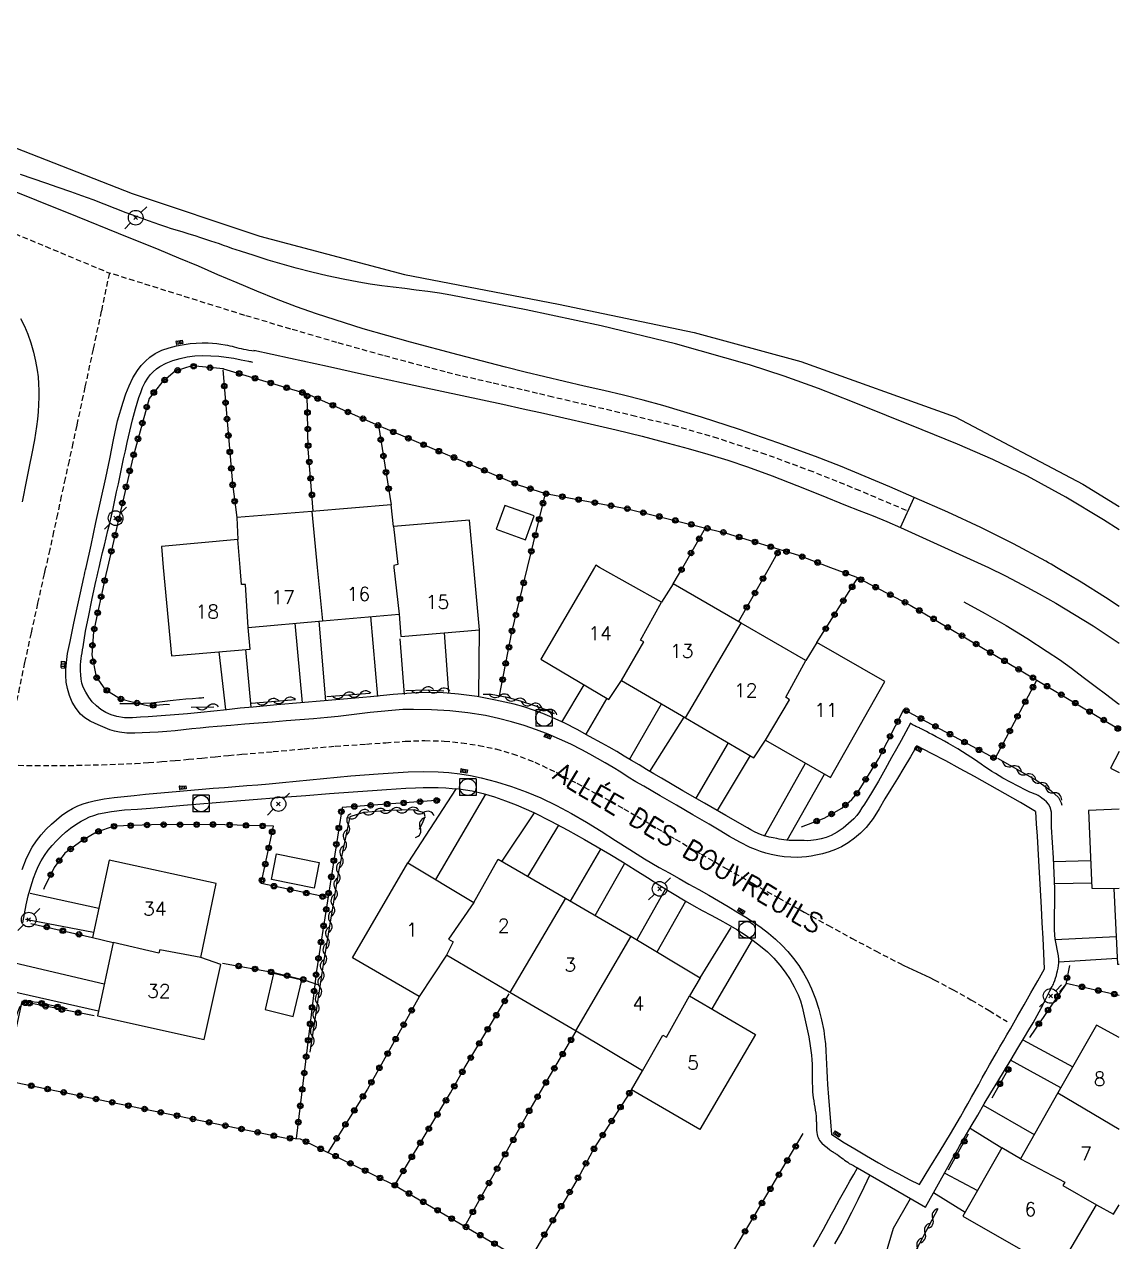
# Model space of a CAD drawing. Header units: millimetres. Extents: x 146997 to 148001, y 141998 to 143001.
# Drawn here: x 147900.5 to 148000.2, y 142109.7 to 142220.4 of the extents above; entities that cross this region are included whole.
import ezdxf
from ezdxf.enums import TextEntityAlignment as Align

# ---------------------------------------------------------------- set-up
doc = ezdxf.new("R2010")
doc.units = ezdxf.units.MM
doc.linetypes.add('DASHED', pattern=[0.75, 0.5, -0.25])
doc.layers.get('0').update_dxf_attribs({"linetype": 'CONTINUOUS'})
for name, color, linetype in [('W0001', 6, 'DASHED'), ('W0008', 7, 'CONTINUOUS'), ('W0014', 7, 'CONTINUOUS'), ('W0017', 7, 'CONTINUOUS'), ('W0071', 7, 'CONTINUOUS'), ('W0101', 7, 'CONTINUOUS'), ('W0104', 1, 'CONTINUOUS'), ('W0211', 2, 'CONTINUOUS'), ('W0300', 7, 'CONTINUOUS'), ('W0310', 3, 'CONTINUOUS'), ('W0322', 7, 'CONTINUOUS'), ('W0323', 7, 'CONTINUOUS'), ('W0330', 7, 'CONTINUOUS'), ('W0401', 7, 'CONTINUOUS'), ('W0420', 7, 'CONTINUOUS'), ('W0473', 7, 'CONTINUOUS'), ('W0989', 7, 'CONTINUOUS'), ('W0991', 7, 'CONTINUOUS'), ('W1102', 7, 'CONTINUOUS')]:
    doc.layers.add(name, color=color, linetype=linetype)
doc.styles.get("Standard").update_dxf_attribs({"font": 'romans.shx', "width": 0.85})

# ---------------------------------------------------------------- blocks, each defined once
blk = doc.blocks.new('T401')
for p, q in [((-0.3, 0.3), (0, 0.3)), ((-0.3, -0.25), (-0.3, 0.3)), ((-0.3, 0.15), (0, 0.15)), ((-0.3, 0), (0, 0)), ((0, 0.3), (0, -0.25)), ((-0.3, -0.15), (0, -0.15)), ((-0.3, -0.25), (-0.3, -0.3)), ((-0.3, -0.3), (0, -0.3)), ((0, -0.3), (0, -0.25))]:
    blk.add_line(p, q)
blk = doc.blocks.new('T473')
for p, q in [((-0.166667, 0.166667), (0.166667, -0.166667)), ((-0.166667, -0.166667), (0.166667, 0.166667)), ((0.500001, 0.500001), (1.000002, 1.000002)), ((-1.000002, -1.000002), (-0.500001, -0.500001))]:
    blk.add_line(p, q)
blk.add_ellipse((0, 0), major_axis=(0.471405, 0.471405), ratio=1, start_param=5.4977871438, end_param=11.780972451)
blk = doc.blocks.new('T420')
for p, q in [((0.75, 0.75), (-0.75, 0.75)), ((-0.75, 0.75), (-0.75, -0.75)), ((0.75, 0.75), (0.75, -0.75)), ((0.75, -0.75), (-0.75, -0.75))]:
    blk.add_line(p, q)
blk.add_ellipse((0, 0), major_axis=(-0.53, 0.53), ratio=1, start_param=3.926991, end_param=10.210176)
blk = doc.blocks.new('t323o')
at = {"color": 0, "linetype": 'Continuous'}
for radius in [0.25, 0.15]:
    blk.add_circle((0, 0), radius, dxfattribs=at)
blk = doc.blocks.new('t310o')
at = {"color": 0, "linetype": 'Continuous'}
for centre, start, end in [((-0.5, 0.38), 216.8699, 323.1304), ((0.5, -0.37), 36.8699, 143.1303)]:
    blk.add_arc(centre, 0.625, start, end, dxfattribs=at)
blk = doc.blocks.new('t322o')
at = {"color": 0, "linetype": 'Continuous'}
for radius in [0.25, 0.15]:
    blk.add_circle((0, 0), radius, dxfattribs=at)

msp = doc.modelspace()

# ---------------------------------------------------------------- linework, layer by layer
at = {"layer": 'W0001'}
for points in [[(147852.06, 142220.35), (147859.62, 142217.31), (147860.78, 142216.86), (147861.94, 142216.41), (147863.1, 142215.97), (147864.26, 142215.53), (147865.42, 142215.09), (147866.58, 142214.65), (147867.74, 142214.21), (147868.9, 142213.76), (147871.72, 142212.65), (147874.53, 142211.53), (147877.33, 142210.41), (147880.14, 142209.28), (147883.63, 142207.88), (147887.12, 142206.47), (147890.6, 142205.06), (147894.09, 142203.64), (147908.22, 142197.75)], [(147908.22, 142197.75), (147907.48, 142194.29), (147906.74, 142190.83), (147905.99, 142187.37), (147905.25, 142183.91), (147904.9, 142182.3), (147904.55, 142180.68), (147904.2, 142179.07), (147903.85, 142177.46), (147903.5, 142175.84), (147903.15, 142174.23), (147902.8, 142172.61), (147902.44, 142171)], [(147980.67, 142176.16), (147976.46, 142177.96), (147972.2, 142179.67), (147967.9, 142181.26), (147963.55, 142182.71), (147959.84, 142183.79), (147956.08, 142184.72), (147952.31, 142185.59), (147948.54, 142186.47), (147947.14, 142186.81), (147945.74, 142187.13), (147944.34, 142187.45), (147942.94, 142187.77), (147941.53, 142188.1), (147940.13, 142188.42), (147938.73, 142188.76), (147937.34, 142189.12), (147933.11, 142190.25), (147928.91, 142191.43), (147924.71, 142192.66), (147920.52, 142193.9), (147908.22, 142197.75)], [(147898.44, 142153.03), (147899.99, 142159.65), (147900.54, 142162.35), (147901.13, 142165.04), (147901.73, 142167.73), (147902.32, 142170.42), (147902.35, 142170.56), (147902.38, 142170.71), (147902.42, 142170.85), (147902.45, 142171)], [(147898.44, 142153.03), (147901.47, 142152.98), (147904.49, 142152.99), (147907.52, 142153.06), (147910.55, 142153.18), (147911.77, 142153.25), (147912.98, 142153.34), (147914.2, 142153.44), (147915.41, 142153.55), (147916.63, 142153.67), (147917.84, 142153.79), (147919.05, 142153.9), (147920.27, 142154.01), (147923.1, 142154.25), (147925.92, 142154.51), (147928.75, 142154.74), (147931.59, 142154.94), (147933.35, 142155.06), (147935.11, 142155.19), (147936.89, 142155.26), (147938.66, 142155.21), (147940.23, 142155.05), (147941.79, 142154.82), (147943.34, 142154.49), (147944.86, 142154.06), (147946.88, 142153.3), (147948.82, 142152.37), (147950.72, 142151.37), (147952.6, 142150.36), (147953.8, 142149.72), (147954.98, 142149.05), (147956.16, 142148.37), (147957.33, 142147.68), (147958.49, 142146.99), (147959.66, 142146.3), (147960.83, 142145.61), (147962, 142144.93), (147964.34, 142143.6), (147966.68, 142142.28), (147969.03, 142140.96), (147971.38, 142139.66), (147973.54, 142138.47), (147975.69, 142137.3), (147977.86, 142136.14), (147980.04, 142135.01), (147980.43, 142134.82), (147980.83, 142134.64), (147981.22, 142134.45), (147981.62, 142134.27), (147982.01, 142134.09), (147982.41, 142133.91), (147982.8, 142133.72), (147983.19, 142133.52), (147984.87, 142132.62), (147986.54, 142131.69), (147988.19, 142130.72), (147989.82, 142129.72)]]:
    msp.add_lwpolyline(points, dxfattribs=at)
at = {"layer": 'W0008'}
for points in [[(147981.38, 142177.34), (147979.16, 142178.33), (147976.93, 142179.27), (147974.68, 142180.19), (147972.42, 142181.06), (147968.98, 142182.32), (147965.51, 142183.52), (147962.03, 142184.65), (147958.52, 142185.7), (147956.74, 142186.19), (147954.96, 142186.64), (147953.18, 142187.07), (147951.39, 142187.48), (147949.6, 142187.89), (147947.81, 142188.3), (147946.02, 142188.73), (147944.24, 142189.18), (147939.92, 142190.31), (147935.6, 142191.45), (147931.3, 142192.68), (147927.04, 142194.04), (147925.23, 142194.69), (147923.42, 142195.38), (147921.63, 142196.1), (147919.85, 142196.85), (147918.08, 142197.6), (147916.31, 142198.36), (147914.53, 142199.11), (147912.75, 142199.85), (147909.04, 142201.35), (147905.33, 142202.85), (147901.62, 142204.35), (147897.9, 142205.84)], [(147921.34, 142190.74), (147924.69, 142190), (147928.05, 142189.27), (147931.4, 142188.53), (147934.76, 142187.8), (147936.6, 142187.4), (147938.45, 142187), (147940.3, 142186.61), (147942.15, 142186.22), (147944, 142185.82), (147945.84, 142185.42), (147947.69, 142185.01), (147949.53, 142184.59), (147951.91, 142184.04), (147954.29, 142183.49), (147956.66, 142182.91), (147959.02, 142182.29), (147960.83, 142181.79), (147962.63, 142181.28), (147964.43, 142180.73), (147966.22, 142180.14), (147968.47, 142179.32), (147970.7, 142178.45), (147972.92, 142177.55), (147975.13, 142176.65), (147976.39, 142176.16), (147977.64, 142175.67), (147978.89, 142175.16), (147980.12, 142174.61)], [(147980.12, 142174.61), (147981.38, 142177.34)]]:
    msp.add_lwpolyline(points, dxfattribs=at)
at = {"layer": 'W0014'}
for points in [[(147900.15, 142193.63), (147900.49, 142192.92), (147900.8, 142192.2), (147901.08, 142191.39), (147901.31, 142190.57), (147901.51, 142189.74), (147901.66, 142188.91), (147901.74, 142188.3), (147901.79, 142187.69), (147901.81, 142187.08), (147901.81, 142186.47), (147901.79, 142185.8), (147901.75, 142185.13), (147901.68, 142184.47), (147901.6, 142183.8), (147901.41, 142182.58), (147901.18, 142181.36), (147900.93, 142180.15), (147900.69, 142178.94), (147900.29, 142176.95)], [(147906.1, 142171), (147906.55, 142173.03), (147907, 142175.07), (147907.45, 142177.1), (147907.9, 142179.14), (147908.26, 142180.85), (147908.59, 142182.59), (147908.96, 142184.31), (147909.46, 142186.01), (147909.72, 142186.76), (147910.01, 142187.5), (147910.36, 142188.22), (147910.78, 142188.9), (147911.12, 142189.34), (147911.49, 142189.75), (147911.91, 142190.11), (147912.37, 142190.43), (147913, 142190.74), (147913.66, 142190.96), (147914.33, 142191.12), (147915.01, 142191.26), (147915.55, 142191.34), (147916.1, 142191.38), (147916.65, 142191.4), (147917.19, 142191.4), (147917.59, 142191.38), (147917.98, 142191.34), (147918.36, 142191.29), (147918.75, 142191.23), (147918.96, 142191.19), (147919.16, 142191.14), (147919.37, 142191.09), (147919.57, 142191.04), (147919.78, 142190.99), (147919.98, 142190.93), (147920.19, 142190.89), (147920.4, 142190.84), (147920.65, 142190.79), (147920.91, 142190.75), (147921.17, 142190.71), (147921.42, 142190.68)], [(147907.29, 142171), (147907.45, 142171.67), (147907.6, 142172.34), (147907.77, 142173.01), (147907.93, 142173.67), (147908.09, 142174.34), (147908.25, 142175.01), (147908.4, 142175.68), (147908.55, 142176.35), (147908.72, 142177.1), (147908.88, 142177.85), (147909.04, 142178.6), (147909.2, 142179.35), (147909.35, 142180.1), (147909.51, 142180.85), (147909.68, 142181.6), (147909.85, 142182.35), (147910.09, 142183.38), (147910.33, 142184.4), (147910.59, 142185.42), (147910.91, 142186.43), (147911.07, 142186.88), (147911.24, 142187.34), (147911.44, 142187.78), (147911.7, 142188.2), (147911.93, 142188.5), (147912.2, 142188.78), (147912.49, 142189.03), (147912.81, 142189.25), (147913.39, 142189.57), (147914, 142189.81), (147914.64, 142189.99), (147915.28, 142190.13), (147916, 142190.22), (147916.72, 142190.25), (147917.45, 142190.23), (147918.17, 142190.18), (147918.85, 142190.11), (147919.53, 142190), (147920.2, 142189.87), (147920.87, 142189.73), (147920.96, 142189.72), (147921.05, 142189.7), (147921.14, 142189.68), (147921.23, 142189.65)], [(147981.62, 142154.77), (147981.04, 142153.78), (147980.45, 142152.79), (147979.85, 142151.81), (147979.25, 142150.83), (147978.72, 142149.95), (147978.2, 142149.05), (147977.64, 142148.18), (147977, 142147.36), (147976.5, 142146.85), (147975.96, 142146.39), (147975.39, 142145.96), (147974.78, 142145.6), (147974.22, 142145.34), (147973.64, 142145.13), (147973.04, 142144.97), (147972.45, 142144.83), (147972.02, 142144.75), (147971.6, 142144.69), (147971.17, 142144.65), (147970.74, 142144.64), (147970.15, 142144.65), (147969.56, 142144.7), (147968.97, 142144.78), (147968.39, 142144.89), (147967.9, 142145.01), (147967.42, 142145.17), (147966.95, 142145.34), (147966.48, 142145.54), (147965.52, 142146.02), (147964.58, 142146.55), (147963.66, 142147.11), (147962.74, 142147.65), (147961.25, 142148.51), (147959.76, 142149.37), (147958.28, 142150.24), (147956.79, 142151.1), (147956.09, 142151.52), (147955.39, 142151.94), (147954.7, 142152.37), (147954, 142152.8), (147953.3, 142153.22), (147952.6, 142153.63), (147951.89, 142154.03), (147951.16, 142154.42), (147950.16, 142154.92), (147949.14, 142155.39), (147948.11, 142155.83), (147947.05, 142156.23), (147945.92, 142156.62), (147944.76, 142156.97), (147943.6, 142157.27), (147942.42, 142157.52), (147940.79, 142157.77), (147939.16, 142157.95), (147937.51, 142158.06), (147935.87, 142158.09), (147934.88, 142158.07), (147933.9, 142158), (147932.92, 142157.91), (147931.94, 142157.8), (147930.96, 142157.68), (147929.99, 142157.56), (147929.01, 142157.45), (147928.04, 142157.35), (147926.78, 142157.24), (147925.53, 142157.14), (147924.28, 142157.04), (147923.02, 142156.94), (147921.77, 142156.84), (147920.52, 142156.74), (147919.26, 142156.64), (147918.01, 142156.54), (147917.25, 142156.47), (147916.48, 142156.39), (147915.72, 142156.31), (147914.96, 142156.22), (147914.19, 142156.15), (147913.43, 142156.08), (147912.66, 142156.02), (147911.9, 142155.98), (147911.21, 142155.95), (147910.52, 142155.93), (147909.82, 142155.94), (147909.13, 142156.01), (147908.69, 142156.11), (147908.25, 142156.24), (147907.83, 142156.4), (147907.41, 142156.58), (147906.93, 142156.8), (147906.46, 142157.03), (147906, 142157.31), (147905.6, 142157.67), (147905.19, 142158.18), (147904.85, 142158.75), (147904.6, 142159.36), (147904.4, 142159.98), (147904.29, 142160.57), (147904.26, 142161.16), (147904.27, 142161.75), (147904.31, 142162.33), (147904.34, 142162.61), (147904.38, 142162.89), (147904.42, 142163.17), (147904.48, 142163.45), (147904.54, 142163.72), (147904.6, 142164), (147904.66, 142164.27), (147904.72, 142164.55), (147905, 142165.93), (147905.29, 142167.31), (147905.6, 142168.69), (147905.9, 142170.07), (147905.95, 142170.31), (147906, 142170.54), (147906.05, 142170.77), (147906.1, 142171)], [(147966.23, 142147.33), (147964.27, 142148.45), (147962.31, 142149.57), (147960.35, 142150.7), (147958.4, 142151.83), (147957.72, 142152.23), (147957.05, 142152.63), (147956.37, 142153.04), (147955.69, 142153.45), (147955.02, 142153.85), (147954.34, 142154.25), (147953.65, 142154.65), (147952.97, 142155.03), (147951.86, 142155.64), (147950.74, 142156.25), (147949.61, 142156.83), (147948.46, 142157.36), (147947.62, 142157.71), (147946.76, 142158.02), (147945.89, 142158.31), (147945.01, 142158.55), (147943.33, 142158.93), (147941.64, 142159.25), (147939.94, 142159.48), (147938.22, 142159.61), (147936.12, 142159.6), (147934.03, 142159.45), (147931.95, 142159.23), (147929.87, 142159.04), (147927.73, 142158.87), (147925.58, 142158.68), (147923.44, 142158.49), (147921.29, 142158.3), (147920.1, 142158.19), (147918.91, 142158.06), (147917.72, 142157.93), (147916.53, 142157.81), (147915.33, 142157.69), (147914.14, 142157.58), (147912.94, 142157.49), (147911.74, 142157.42), (147911.04, 142157.38), (147910.33, 142157.33), (147909.6, 142157.33), (147908.89, 142157.44), (147908.39, 142157.59), (147907.9, 142157.8), (147907.45, 142158.07), (147907.04, 142158.4), (147906.66, 142158.77), (147906.34, 142159.19), (147906.07, 142159.64), (147905.85, 142160.11), (147905.73, 142160.47), (147905.65, 142160.85), (147905.61, 142161.22), (147905.59, 142161.6), (147905.59, 142161.88), (147905.6, 142162.15), (147905.63, 142162.43), (147905.66, 142162.7), (147905.7, 142162.97), (147905.74, 142163.24), (147905.78, 142163.51), (147905.83, 142163.78), (147906.06, 142165.2), (147906.34, 142166.61), (147906.63, 142168.02), (147906.94, 142169.43), (147907.02, 142169.82), (147907.11, 142170.21), (147907.2, 142170.61), (147907.29, 142171)], [(147981.03, 142156.84), (147980.62, 142156.05), (147980.19, 142155.27), (147979.77, 142154.5), (147979.33, 142153.72), (147978.73, 142152.65), (147978.12, 142151.58), (147977.5, 142150.51), (147976.85, 142149.47), (147976.62, 142149.13), (147976.4, 142148.79), (147976.15, 142148.46), (147975.88, 142148.15), (147975.41, 142147.71), (147974.92, 142147.3), (147974.39, 142146.94), (147973.82, 142146.63), (147973.38, 142146.45), (147972.92, 142146.33), (147972.46, 142146.24), (147971.99, 142146.17), (147971.68, 142146.15), (147971.37, 142146.16), (147971.05, 142146.17), (147970.74, 142146.18), (147970.5, 142146.18), (147970.25, 142146.18), (147970, 142146.18), (147969.76, 142146.19), (147969.54, 142146.22), (147969.32, 142146.25), (147969.1, 142146.29), (147968.89, 142146.34), (147968.55, 142146.41), (147968.21, 142146.48), (147967.88, 142146.56), (147967.55, 142146.67), (147967.2, 142146.81), (147966.87, 142146.96), (147966.54, 142147.14), (147966.23, 142147.33)], [(147982.42, 142112.86), (147983.44, 142114.71), (147984.46, 142116.55), (147985.5, 142118.38), (147986.55, 142120.2), (147987.15, 142121.22), (147987.75, 142122.24), (147988.36, 142123.25), (147988.97, 142124.26), (147989.58, 142125.27), (147990.19, 142126.28), (147990.8, 142127.3), (147991.4, 142128.31), (147991.79, 142128.96), (147992.18, 142129.61), (147992.56, 142130.26), (147992.93, 142130.92), (147993.02, 142131.1), (147993.11, 142131.29), (147993.2, 142131.47), (147993.29, 142131.66), (147993.38, 142131.84), (147993.47, 142132.03), (147993.56, 142132.21), (147993.65, 142132.4), (147993.7, 142132.5), (147993.76, 142132.6), (147993.81, 142132.71), (147993.87, 142132.81), (147993.93, 142132.91), (147993.98, 142133.02), (147994.03, 142133.12), (147994.07, 142133.23), (147994.15, 142133.45), (147994.23, 142133.67), (147994.3, 142133.89), (147994.36, 142134.11), (147994.42, 142134.34), (147994.47, 142134.57), (147994.5, 142134.8), (147994.52, 142135.03), (147994.52, 142135.36), (147994.49, 142135.68), (147994.44, 142135.99), (147994.37, 142136.31), (147994.3, 142136.62), (147994.24, 142136.93), (147994.18, 142137.24), (147994.15, 142137.56), (147994.12, 142138.09), (147994.12, 142138.62), (147994.12, 142139.15), (147994.14, 142139.68), (147994.15, 142140.21), (147994.17, 142140.74), (147994.17, 142141.27), (147994.17, 142141.79), (147994.11, 142143.19), (147994.03, 142144.59), (147993.94, 142145.98), (147993.85, 142147.38), (147993.85, 142147.82), (147993.87, 142148.29), (147993.86, 142148.76), (147993.73, 142149.21), (147993.59, 142149.46), (147993.41, 142149.68), (147993.2, 142149.86), (147992.99, 142150.03), (147992.82, 142150.15), (147992.64, 142150.25), (147992.46, 142150.34), (147992.27, 142150.42), (147992.08, 142150.5), (147991.9, 142150.58), (147991.71, 142150.66), (147991.53, 142150.75), (147990.83, 142151.11), (147990.14, 142151.48), (147989.45, 142151.85), (147988.77, 142152.25), (147988.44, 142152.45), (147988.12, 142152.66), (147987.8, 142152.88), (147987.48, 142153.1), (147987.17, 142153.32), (147986.85, 142153.54), (147986.53, 142153.75), (147986.2, 142153.96), (147985.78, 142154.23), (147985.35, 142154.49), (147984.92, 142154.75), (147984.49, 142155), (147984.12, 142155.21), (147983.74, 142155.41), (147983.37, 142155.6), (147983, 142155.8), (147982.75, 142155.93), (147982.5, 142156.07), (147982.26, 142156.2), (147982.01, 142156.33), (147981.93, 142156.36), (147981.85, 142156.4), (147981.77, 142156.43), (147981.69, 142156.47), (147981.61, 142156.5), (147981.53, 142156.54), (147981.45, 142156.58), (147981.37, 142156.62), (147981.28, 142156.67), (147981.19, 142156.72), (147981.11, 142156.78), (147981.02, 142156.84)], [(147992.42, 142148.82), (147991.04, 142149.62), (147989.65, 142150.42), (147988.26, 142151.21), (147986.86, 142151.98), (147985.56, 142152.7), (147984.25, 142153.4), (147982.94, 142154.09), (147981.62, 142154.77)], [(147900.3, 142143.55), (147900.7, 142144.58), (147901.2, 142145.57), (147901.58, 142146.15), (147902.01, 142146.68), (147902.48, 142147.19), (147902.97, 142147.66), (147903.41, 142148.06), (147903.87, 142148.44), (147904.36, 142148.78), (147904.87, 142149.09), (147905.34, 142149.32), (147905.84, 142149.5), (147906.34, 142149.66), (147906.85, 142149.79), (147907.75, 142149.97), (147908.66, 142150.09), (147909.57, 142150.18), (147910.48, 142150.27), (147911.51, 142150.38), (147912.54, 142150.48), (147913.58, 142150.57), (147914.61, 142150.66), (147915.63, 142150.75), (147916.64, 142150.83), (147917.66, 142150.92), (147918.67, 142151), (147919.69, 142151.08), (147920.7, 142151.16), (147921.72, 142151.24), (147922.73, 142151.33), (147923.97, 142151.44), (147925.21, 142151.56), (147926.45, 142151.68), (147927.69, 142151.81), (147928.93, 142151.93), (147930.17, 142152.04), (147931.41, 142152.14), (147932.65, 142152.23), (147934.01, 142152.31), (147935.37, 142152.4), (147936.74, 142152.44), (147938.1, 142152.41), (147939.08, 142152.34), (147940.07, 142152.23), (147941.04, 142152.07), (147942.01, 142151.87), (147943.4, 142151.51), (147944.77, 142151.09), (147946.12, 142150.6), (147947.44, 142150.04), (147948.85, 142149.36), (147950.23, 142148.62), (147951.58, 142147.83), (147952.91, 142147.01), (147954.22, 142146.18), (147955.54, 142145.34), (147956.86, 142144.52), (147958.2, 142143.73), (147959.1, 142143.22), (147960, 142142.71), (147960.9, 142142.21), (147961.8, 142141.72), (147962.7, 142141.21), (147963.59, 142140.7), (147964.48, 142140.18), (147965.36, 142139.64), (147966.07, 142139.2), (147966.78, 142138.74), (147967.48, 142138.26), (147968.14, 142137.74), (147968.76, 142137.21), (147969.34, 142136.66), (147969.9, 142136.07), (147970.42, 142135.44), (147970.89, 142134.8), (147971.32, 142134.12), (147971.7, 142133.42), (147972.05, 142132.69), (147972.41, 142131.78), (147972.71, 142130.83), (147972.95, 142129.88), (147973.15, 142128.91), (147973.24, 142128.3), (147973.31, 142127.69), (147973.36, 142127.07), (147973.39, 142126.46), (147973.42, 142125.84), (147973.44, 142125.23), (147973.47, 142124.61), (147973.51, 142124), (147973.59, 142122.86), (147973.68, 142121.73), (147973.76, 142120.59), (147973.85, 142119.46)], [(147900.34, 142138.68), (147900.5, 142139.5), (147900.66, 142140.32), (147900.85, 142141.14), (147901.07, 142141.95), (147901.32, 142142.75), (147901.53, 142143.29), (147901.76, 142143.81), (147902.03, 142144.32), (147902.32, 142144.81), (147902.65, 142145.28), (147903.01, 142145.73), (147903.4, 142146.15), (147903.81, 142146.55), (147904.24, 142146.93), (147904.7, 142147.29), (147905.17, 142147.62), (147905.66, 142147.92), (147906.03, 142148.12), (147906.42, 142148.31), (147906.82, 142148.46), (147907.23, 142148.59), (147908.4, 142148.82), (147909.59, 142148.95), (147910.78, 142149.02), (147911.96, 142149.11), (147914.95, 142149.39), (147917.94, 142149.63), (147920.93, 142149.86), (147923.92, 142150.1), (147926.07, 142150.27), (147928.23, 142150.43), (147930.39, 142150.6), (147932.55, 142150.75), (147933.42, 142150.81), (147934.3, 142150.87), (147935.17, 142150.93), (147936.04, 142150.96), (147936.73, 142150.98), (147937.42, 142150.99), (147938.1, 142150.98), (147938.79, 142150.95), (147939.39, 142150.91), (147939.99, 142150.86), (147940.59, 142150.78), (147941.19, 142150.68), (147942.21, 142150.43), (147943.23, 142150.13), (147944.23, 142149.79), (147945.21, 142149.41), (147946.8, 142148.71), (147948.36, 142147.94), (147949.88, 142147.11), (147951.4, 142146.27), (147952.56, 142145.61), (147953.72, 142144.93), (147954.86, 142144.23), (147956, 142143.52), (147957.14, 142142.8), (147958.27, 142142.09), (147959.41, 142141.39), (147960.56, 142140.69), (147961.34, 142140.24), (147962.12, 142139.81), (147962.91, 142139.39), (147963.7, 142138.97), (147964.48, 142138.54), (147965.26, 142138.09), (147966.01, 142137.61), (147966.75, 142137.09), (147967.41, 142136.58), (147968.03, 142136.04), (147968.63, 142135.47), (147969.18, 142134.84), (147969.66, 142134.21), (147970.1, 142133.55), (147970.48, 142132.86), (147970.83, 142132.14), (147971.03, 142131.61), (147971.19, 142131.07), (147971.32, 142130.52), (147971.45, 142129.97), (147971.63, 142129.15), (147971.79, 142128.33), (147971.93, 142127.5), (147972.04, 142126.66), (147972.07, 142126.25), (147972.09, 142125.83), (147972.1, 142125.41), (147972.1, 142125), (147972.1, 142124.58), (147972.1, 142124.17), (147972.12, 142123.75), (147972.14, 142123.34), (147972.17, 142123.06), (147972.21, 142122.78), (147972.25, 142122.5), (147972.3, 142122.22), (147972.35, 142121.94), (147972.39, 142121.66), (147972.43, 142121.38), (147972.46, 142121.1), (147972.47, 142120.99), (147972.48, 142120.88), (147972.48, 142120.78), (147972.48, 142120.67), (147972.49, 142120.56), (147972.49, 142120.45), (147972.49, 142120.34), (147972.5, 142120.23), (147972.51, 142120.04), (147972.51, 142119.84), (147972.52, 142119.64), (147972.55, 142119.45), (147972.59, 142119.31), (147972.64, 142119.17), (147972.7, 142119.04), (147972.78, 142118.91), (147972.99, 142118.67), (147973.22, 142118.45), (147973.47, 142118.26), (147973.72, 142118.06), (147973.8, 142118.01), (147973.87, 142117.95), (147973.95, 142117.9), (147974.03, 142117.85), (147974.11, 142117.8), (147974.19, 142117.75), (147974.27, 142117.7), (147974.35, 142117.65), (147974.49, 142117.55), (147974.63, 142117.45), (147974.77, 142117.34), (147974.91, 142117.24), (147975.05, 142117.13), (147975.19, 142117.03), (147975.34, 142116.93), (147975.48, 142116.83), (147975.67, 142116.72), (147975.86, 142116.62), (147976.05, 142116.52), (147976.24, 142116.43)], [(147993.23, 142134.52), (147993.16, 142135.91), (147993.09, 142137.3), (147993.01, 142138.69), (147992.94, 142140.08), (147992.89, 142141.14), (147992.83, 142142.2), (147992.78, 142143.26), (147992.72, 142144.32), (147992.65, 142145.44), (147992.58, 142146.57), (147992.5, 142147.69), (147992.43, 142148.82)], [(147981.86, 142114.91), (147982.81, 142116.44), (147983.74, 142117.98), (147984.67, 142119.52), (147985.58, 142121.07), (147985.92, 142121.66), (147986.25, 142122.24), (147986.58, 142122.83), (147986.91, 142123.42), (147987.24, 142124), (147987.57, 142124.59), (147987.9, 142125.18), (147988.23, 142125.77), (147988.54, 142126.31), (147988.86, 142126.86), (147989.17, 142127.41), (147989.49, 142127.96), (147989.8, 142128.51), (147990.12, 142129.06), (147990.43, 142129.61), (147990.74, 142130.15), (147991.37, 142131.25), (147991.99, 142132.34), (147992.61, 142133.43), (147993.23, 142134.52)], [(147973.85, 142119.47), (147974.9, 142118.8), (147975.97, 142118.15), (147977.04, 142117.51), (147978.12, 142116.89), (147979.04, 142116.37), (147979.97, 142115.87), (147980.91, 142115.37), (147981.86, 142114.9)], [(147976.24, 142116.43), (147982.42, 142112.86)]]:
    msp.add_lwpolyline(points, dxfattribs=at)
at = {"layer": 'W0017'}
for points in [[(147932.61, 142159.26), (147932, 142166.52)], [(147925.77, 142158.69), (147925.12, 142165.92)], [(147927.27, 142166.1), (147927.87, 142158.87)], [(147935.04, 142159.43), (147934.65, 142164.49)], [(147939.09, 142159.61), (147938.68, 142165.05)], [(147941.81, 142159.31), (147941.86, 142165.32)], [(147918.81, 142158.08), (147918.2, 142163.33)], [(147920.59, 142163.54), (147921.09, 142158.28)], [(147949.34, 142156.94), (147951.37, 142160.32)], [(147953.43, 142159.11), (147951.54, 142155.83)], [(147955.49, 142153.54), (147958.4, 142158.59)], [(147957.34, 142152.45), (147960.47, 142157.39)], [(147961.55, 142150.02), (147964.51, 142155.04)], [(147963.49, 142148.91), (147966.49, 142153.89)], [(147967.77, 142146.58), (147971.51, 142153.2)], [(147969.84, 142146.19), (147973.24, 142152.2)], [(147939.73, 142150.89), (147935.34, 142144.14)], [(147937.88, 142142.62), (147942.44, 142150.39)], [(147946.82, 142148.68), (147943.89, 142144.29)], [(147946.27, 142142.91), (147949.09, 142147.56)], [(147952.87, 142145.39), (147950.12, 142140.67)], [(147952.37, 142139.37), (147955.06, 142144.05)], [(147994.03, 142144.27), (147997.42, 142144.34)], [(147997.52, 142142.29), (147994.14, 142142.23)], [(147901.02, 142141.38), (147907.25, 142140.03)], [(147958.77, 142141.78), (147956.18, 142137.14)], [(147958, 142136.05), (147960.61, 142140.66)], [(147906.77, 142137.8), (147900.58, 142139)], [(147961.91, 142133.7), (147964.75, 142138.27)], [(147966.65, 142137.15), (147962.98, 142130.87)], [(147994.18, 142137.18), (147999.74, 142137.44)], [(147899.61, 142135.06), (147907.76, 142133.16)], [(147999.84, 142135.46), (147994.52, 142135.11)], [(147907.22, 142130.66), (147899.04, 142132.51)], [(147991.25, 142128.07), (147995.79, 142125.59)], [(147994.7, 142123.68), (147990.14, 142126.21)], [(147987.66, 142122.12), (147992.29, 142119.46)], [(147986.46, 142120.04), (147989.35, 142118.24)], [(147984.15, 142115.94), (147987.14, 142114.36)], [(147981.02, 142113.61), (147979.48, 142110.9), (147978.73, 142108.46), (147978.76, 142106.25), (147979.61, 142103.32), (147983.05, 142099.51), (147985.75, 142096.7), (147990.02, 142093.63), (147992.87, 142091.63), (147995.55, 142090.3), (147996.7, 142089.66)], [(147986, 142112.36), (147983.14, 142114.14)]]:
    msp.add_lwpolyline(points, dxfattribs=at)
at = {"layer": 'W0071'}
for points in [[(147994.32, 142171), (147994.07, 142171.14), (147993.82, 142171.28), (147993.58, 142171.42), (147993.33, 142171.56), (147990.4, 142173.13), (147987.44, 142174.62), (147984.43, 142176.02), (147981.38, 142177.34)], [(147980.12, 142174.61), (147988.12, 142171)], [(147988.12, 142171), (147989.67, 142170.22), (147991.21, 142169.41), (147992.74, 142168.58), (147994.25, 142167.73), (147997.64, 142165.68), (148000, 142164.12)], [(148000, 142167.43), (147998.77, 142168.25), (147996.56, 142169.66), (147994.32, 142171)], [(147972.22, 142109.25), (147972.56, 142109.83), (147972.9, 142110.42), (147973.14, 142110.86), (147973.39, 142111.31), (147973.63, 142111.75), (147973.87, 142112.2), (147974.11, 142112.65), (147974.35, 142113.09), (147974.6, 142113.54), (147974.84, 142113.98), (147975.19, 142114.6), (147975.54, 142115.21), (147975.89, 142115.82), (147976.24, 142116.43)], [(147977.34, 142115.8), (147976.8, 142114.65), (147976.25, 142113.5), (147975.68, 142112.37), (147975.1, 142111.24), (147974.79, 142110.66), (147974.46, 142110.08), (147974.13, 142109.5)]]:
    msp.add_lwpolyline(points, dxfattribs=at)
at = {"layer": 'W0101'}
for points in [[(147934.04, 142174.72), (147933.83, 142176.68), (147926.61, 142176.08)], [(147926.61, 142176.08), (147919.79, 142175.52), (147919.91, 142173.53)], [(147941.35, 142171), (147940.96, 142175.28), (147934.04, 142174.72)], [(147919.91, 142173.53), (147912.95, 142172.88), (147913.12, 142171)], [(147913.12, 142171), (147913.86, 142162.95)], [(147934.56, 142166.74), (147934.72, 142164.72), (147941.86, 142165.32), (147941.35, 142171)], [(147952.31, 142171), (147947.43, 142162.65)], [(147952.78, 142171), (147952.43, 142171.2), (147952.31, 142171)], [(147958.42, 142167.82), (147952.78, 142171)], [(147965.66, 142165.92), (147959.48, 142169.49), (147958.42, 142167.82)], [(147927.6, 142166.13), (147934.56, 142166.74)], [(147913.86, 142162.95), (147921.03, 142163.57), (147920.84, 142165.54)], [(147920.84, 142165.54), (147927.6, 142166.13)], [(147971.54, 142162.52), (147965.66, 142165.92)], [(147967.86, 142155.29), (147973.77, 142151.89), (147978.72, 142160.63), (147972.54, 142164.16), (147971.54, 142162.52)], [(147947.43, 142162.65), (147953.61, 142159), (147954.76, 142160.71)], [(147954.76, 142160.71), (147960.6, 142157.31)], [(147960.6, 142157.31), (147966.81, 142153.7), (147967.86, 142155.29)], [(148000, 142149.03), (147997.22, 142148.9)], [(147997.22, 142148.9), (147997.54, 142141.83), (147999.52, 142141.8)], [(147908.19, 142144.39), (147906.67, 142137.36), (147908.57, 142136.91)], [(147916.52, 142135.55), (147917.94, 142142.25), (147908.19, 142144.39)], [(147941.36, 142140.54), (147943.55, 142144.48), (147949.69, 142140.92)], [(147938.87, 142135.76), (147936.38, 142131.99), (147930.33, 142135.51), (147935.34, 142144.14)], [(147935.34, 142144.14), (147941.36, 142140.54)], [(147999.52, 142141.8), (147999.87, 142134.93), (148000, 142134.93)], [(147949.69, 142140.92), (147955.63, 142137.48)], [(147908.57, 142136.91), (147907.13, 142130.24), (147916.83, 142128.09), (147918.35, 142134.91), (147916.52, 142135.55)], [(147955.63, 142137.48), (147961.91, 142133.7), (147960.95, 142132.07)], [(147944.62, 142132.37), (147938.87, 142135.76)], [(147950.64, 142128.83), (147944.62, 142132.37)], [(147960.95, 142132.07), (147966.94, 142128.53), (147961.89, 142119.9), (147955.69, 142123.52), (147956.68, 142125.25)], [(147997.96, 142129.4), (147994.44, 142123.23)], [(148000, 142128.26), (147997.96, 142129.4)], [(147956.68, 142125.25), (147950.65, 142128.83), (147950.64, 142128.83)], [(147994.44, 142123.23), (147991.03, 142117.25)], [(147991.03, 142117.25), (147989.35, 142118.24), (147985.81, 142112.03), (147994.45, 142107.08), (147997.95, 142113.07)], [(147997.95, 142113.07), (147999.51, 142112.2), (148000, 142113.05)]]:
    msp.add_lwpolyline(points, dxfattribs=at)
at = {"layer": 'W0104'}
for points in [[(147943.39, 142174.47), (147946.05, 142173.5), (147946.83, 142175.67), (147944.17, 142176.63)], [(147923.4, 142144.95), (147927.3, 142144.17), (147926.84, 142141.85), (147922.95, 142142.62)], [(147923.15, 142134.08), (147922.37, 142130.8), (147924.94, 142130.19), (147925.72, 142133.47)]]:
    msp.add_lwpolyline(points, close=True, dxfattribs=at)
for points in [[(148000, 142154.26), (147999.23, 142152.75)], [(147999.23, 142152.75), (148000, 142152.36)]]:
    msp.add_lwpolyline(points, dxfattribs=at)
at = {"layer": 'W0211'}
msp.add_lwpolyline([(148000, 142174.42), (147998.58, 142175.32), (147995.17, 142177.37), (147991.68, 142179.29), (147988.54, 142180.81), (147985.33, 142182.2), (147982.1, 142183.5), (147978.86, 142184.79), (147975.78, 142186.03), (147972.68, 142187.24), (147969.56, 142188.39), (147966.4, 142189.42), (147959.69, 142191.3), (147952.91, 142192.94), (147946.1, 142194.4), (147939.26, 142195.73), (147938.22, 142195.91), (147937.17, 142196.06), (147936.12, 142196.2), (147935.08, 142196.33), (147934.03, 142196.45), (147932.98, 142196.59), (147931.93, 142196.74), (147930.89, 142196.92), (147929.46, 142197.19), (147928.03, 142197.5), (147926.61, 142197.84), (147925.2, 142198.2), (147923.92, 142198.55), (147922.65, 142198.93), (147921.39, 142199.33), (147920.13, 142199.73), (147919.75, 142199.86), (147919.36, 142199.98), (147918.98, 142200.12), (147918.6, 142200.25), (147918.22, 142200.39), (147917.84, 142200.52), (147917.45, 142200.65), (147917.07, 142200.78), (147916.54, 142200.95), (147916.01, 142201.12), (147915.47, 142201.28), (147914.94, 142201.45), (147914.4, 142201.61), (147913.87, 142201.78), (147913.34, 142201.95), (147912.81, 142202.13), (147911.79, 142202.48), (147910.78, 142202.85), (147909.76, 142203.23), (147908.75, 142203.62), (147907.75, 142204), (147906.74, 142204.39), (147905.72, 142204.76), (147904.71, 142205.13), (147903.57, 142205.53), (147902.43, 142205.93), (147901.29, 142206.31), (147900.14, 142206.69)], dxfattribs=at)
at = {"layer": 'W0300'}
for points in [[(147985.89, 142167.87), (147987.82, 142166.81), (147989.73, 142165.7), (147991.62, 142164.55), (147993.48, 142163.36), (147994.58, 142162.61), (147995.67, 142161.83), (147996.75, 142161.03), (147997.82, 142160.21), (147998.88, 142159.4), (147999.96, 142158.6), (148000, 142158.57)], [(147909.17, 142158.63), (147909.88, 142158.63), (147910.6, 142158.63), (147911.31, 142158.66), (147912.02, 142158.7), (147912.27, 142158.72), (147912.52, 142158.74), (147912.77, 142158.77), (147913.02, 142158.8), (147913.27, 142158.84), (147913.51, 142158.87), (147913.76, 142158.9), (147914.01, 142158.92), (147914.6, 142158.98), (147915.18, 142159.04), (147915.77, 142159.09), (147916.36, 142159.13), (147916.47, 142159.14), (147916.59, 142159.15), (147916.7, 142159.16), (147916.82, 142159.16)]]:
    msp.add_lwpolyline(points, dxfattribs=at)
at = {"layer": 'W0310'}
for points in [[(147935.18, 142159.8), (147936.9, 142159.87), (147938.63, 142159.78)], [(147921.14, 142158.66), (147925.14, 142158.98)], [(147928, 142159.26), (147931.91, 142159.55)], [(147942.21, 142159.48), (147942.92, 142159.48), (147944.37, 142159.19), (147945.55, 142158.86), (147946.86, 142158.44), (147947.81, 142158.11), (147948.64, 142157.71)], [(147915.65, 142158.29), (147917.72, 142158.32)], [(147988.95, 142153.65), (147992.52, 142151.64), (147993.8, 142150.71), (147994.5, 142150.08), (147994.74, 142149.61), (147994.8, 142149.38)], [(147936.4, 142147.19), (147936.75, 142147.9), (147936.92, 142148.35), (147936.84, 142148.69), (147935.96, 142148.95), (147933.65, 142148.91), (147931.31, 142148.71), (147930.09, 142148.32), (147929.89, 142147.47), (147929.04, 142143.36), (147927.65, 142134.89), (147926.43, 142126.93)], [(147983.53, 142112.69), (147980.76, 142107.47), (148000, 142096.63)]]:
    msp.add_lwpolyline(points, dxfattribs=at)
at = {"layer": 'W0322'}
for points in [[(147918.58, 142189.05), (147926.19, 142186.77), (147932.69, 142183.88), (147945.39, 142178.5), (147947.86, 142177.71), (147955.19, 142176.36), (147964.28, 142174.12), (147970.85, 142172.1), (147973.76, 142171)], [(147973.76, 142171), (147976.08, 142170.13), (147981.01, 142167.57), (147989.54, 142162.53), (147998.31, 142157.3), (148000, 142156.28)]]:
    msp.add_lwpolyline(points, dxfattribs=at)
at = {"layer": 'W0323'}
for points in [[(147918.58, 142189.05), (147915.71, 142189.3), (147914.2, 142188.83), (147912.98, 142187.8), (147911.84, 142186.35), (147910.34, 142180.96), (147908.05, 142171)], [(147918.53, 142188.95), (147918.95, 142183.92), (147919.42, 142178.59), (147919.79, 142175.52)], [(147926.75, 142176.09), (147926.29, 142181.78), (147926.19, 142186.77)], [(147932.69, 142183.88), (147933.83, 142176.68)], [(147946.22, 142171), (147947.86, 142177.71)], [(147960.35, 142171), (147962.4, 142174.58)], [(147968.22, 142171), (147969.14, 142172.62)], [(147908.05, 142171), (147907.9, 142170.35), (147906.78, 142165.13), (147906.61, 142163.04), (147907.02, 142161.04), (147907.8, 142159.92), (147909.24, 142159.04), (147910.4, 142158.74), (147911.8, 142158.42), (147913.43, 142158.55), (147913.69, 142158.52)], [(147943.69, 142159.32), (147944.8, 142165.12), (147946.22, 142171)], [(147959.48, 142169.49), (147960.35, 142171)], [(147965.42, 142166.06), (147968.22, 142171)], [(147972.54, 142164.16), (147976.25, 142170.04)], [(147971.12, 142147.4), (147973.19, 142148.19), (147974.8, 142149.12), (147975.72, 142149.89), (147976.23, 142150.52), (147978.15, 142153.62), (147980.44, 142158.09), (147988.74, 142153.63), (147992.52, 142160.76)], [(147938.31, 142149.83), (147929.37, 142149.18), (147927.05, 142134.32), (147925.21, 142119.08)], [(147928.09, 142140.98), (147922.02, 142142.27), (147923.13, 142147.47), (147917.61, 142147.63), (147912.04, 142147.6), (147908.65, 142147.47), (147907.06, 142146.94), (147905.73, 142146.14), (147904.17, 142145.03), (147903.19, 142143.72), (147902.67, 142142.6), (147902.36, 142142.01), (147902.23, 142141.72)], [(147901.07, 142138.64), (147906.67, 142137.36)], [(147918.49, 142135.03), (147923.21, 142134.18), (147926.02, 142133.49), (147927.15, 142133.08)], [(147995.51, 142134.81), (147995.17, 142133.13), (147994.58, 142132.42)], [(147934.16, 142114.85), (147939.24, 142123.25), (147940.47, 142125.44), (147944.55, 142132.25)], [(147995.17, 142133.13), (147991.86, 142128.28)], [(147995.18, 142133.21), (148000, 142132.11)], [(147904.38, 142130.86), (147901.69, 142131.46), (147901.1, 142131.51), (147900.78, 142131.5), (147900.33, 142131.32), (147900.05, 142131.02), (147899.79, 142130.31), (147898.76, 142125.28), (147898.47, 142124.29), (147896.54, 142115.82), (147895.36, 142109.73)], [(147906.85, 142130.23), (147900.25, 142131.53), (147898.72, 142124.38), (147910.18, 142122.03), (147924.18, 142119.14), (147925.55, 142119.07), (147934.14, 142114.86), (147959.64, 142099.92), (147971.3, 142119.55)], [(147936.38, 142131.96), (147931.69, 142123.57), (147928.08, 142117.83)], [(147940.53, 142111.12), (147945, 142119.08), (147946.28, 142121.43), (147950.65, 142128.83)], [(147990.02, 142125.53), (147988.43, 142122.76)], [(147955.69, 142123.52), (147952.33, 142118.26), (147950.79, 142115.46), (147946.24, 142107.77)], [(147986.3, 142119.47), (147984.47, 142116.2)]]:
    msp.add_lwpolyline(points, dxfattribs=at)
at = {"layer": 'W0330'}
msp.add_lwpolyline([(147880.6, 142216.84), (147894.63, 142211.09), (147910.28, 142204.99), (147921.91, 142201.1), (147935.05, 142197.63), (147949.05, 142194.92), (147961.37, 142192.33), (147971.08, 142189.72), (147985.1, 142184.67), (147996.71, 142178.55), (148000, 142176.52)], dxfattribs=at)
at = {"layer": 'W1102'}
for points in [[(147926.61, 142176.08), (147927.12, 142171)], [(147934.04, 142174.72), (147934.43, 142171.26), (147934.08, 142171.17), (147934.09, 142171)], [(147920.11, 142171), (147919.91, 142173.53)], [(147920.84, 142165.54), (147920.58, 142169.44), (147920.23, 142169.43), (147920.11, 142171)], [(147927.12, 142171), (147927.6, 142166.13)], [(147934.09, 142171), (147934.56, 142166.74)], [(147954.76, 142160.71), (147956.79, 142164.24), (147956.49, 142164.38), (147958.42, 142167.82)], [(147960.6, 142157.31), (147965.65, 142165.92)], [(147967.86, 142155.29), (147970.05, 142158.95), (147969.7, 142159.19), (147971.54, 142162.52)], [(147999.52, 142141.8), (148000, 142141.83)], [(147941.36, 142140.54), (147939.06, 142137.2), (147939.46, 142136.95), (147938.87, 142135.76)], [(147949.69, 142140.92), (147944.62, 142132.37)], [(147916.52, 142135.55), (147912.82, 142136.24), (147912.72, 142135.94), (147908.57, 142136.91)], [(147955.63, 142137.48), (147950.6, 142128.86)], [(147956.68, 142125.25), (147958.53, 142128.48), (147958.85, 142128.3), (147960.95, 142132.07)], [(147994.44, 142123.23), (148000, 142119.95)], [(147991.03, 142117.25), (147995.07, 142115.11), (147994.88, 142114.83), (147997.95, 142113.07)]]:
    msp.add_lwpolyline(points, dxfattribs=at)

# ---------------------------------------------------------------- block references
at = {"layer": 'W0310'}
for p, rotation in [((147936.68, 142159.86), 2.566254054227451), ((147938.18, 142159.8), 356.8274985798566), ((147922.63, 142158.78), 4.596664673440123), ((147924.13, 142158.9), 4.596664673440123), ((147929.49, 142159.37), 4.339370955447022), ((147930.99, 142159.48), 4.339370955447022), ((147943.7, 142159.32), 349.0017437614894), ((147945.15, 142158.97), 344.2717776968065), ((147946.59, 142158.53), 342.1328404994571), ((147917.15, 142158.31), 0.7472938768750816), ((147948, 142158.02), 333.6573476273064), ((147990.26, 142152.91), 330.6940585232909), ((147991.56, 142152.18), 330.6940585232909), ((147992.85, 142151.4), 323.9779542250816), ((147994.04, 142150.5), 317.9093899758096), ((147930.85, 142148.57), 197.8112687821167), ((147932.32, 142148.8), 184.7433599993963), ((147933.82, 142148.91), 181.0883899209963), ((147935.32, 142148.94), 181.0883899209963), ((147936.78, 142148.71), 163.1506885890826), ((147929.93, 142147.64), 256.3441378601437), ((147936.48, 142147.35), 64.013999310945), ((147929.62, 142146.17), 258.3824744471688), ((147929.32, 142144.7), 258.3824744471688), ((147929.02, 142143.23), 260.644228486117), ((147928.78, 142141.75), 260.644228486117), ((147928.53, 142140.27), 260.644228486117), ((147928.29, 142138.79), 260.644228486117), ((147928.04, 142137.31), 260.644228486117), ((147927.8, 142135.83), 260.644228486117), ((147927.56, 142134.35), 261.3095434522568), ((147927.34, 142132.86), 261.3095434522568), ((147927.11, 142131.38), 261.3095434522568), ((147926.88, 142129.9), 261.3095434522568), ((147926.66, 142128.42), 261.3095434522568), ((147983.06, 142111.81), 242.0574119896982), ((147982.36, 142110.49), 242.0574119896982), ((147981.66, 142109.16), 242.0574119896982)]:
    msp.add_blockref('t310o', p, dxfattribs=dict(at, rotation=rotation))
at = {"layer": 'W0322'}
for p, rotation in [((147920.02, 142188.62), 343.305591669008), ((147921.46, 142188.19), 343.305591669008), ((147922.89, 142187.76), 343.305591669008), ((147924.33, 142187.32), 343.305591669008), ((147925.77, 142186.89), 343.305591669008), ((147927.16, 142186.34), 336.012960953459), ((147928.53, 142185.73), 336.012960953459), ((147929.9, 142185.12), 336.012960953459), ((147931.27, 142184.51), 336.012960953459), ((147932.64, 142183.9), 336.012960953459), ((147934.02, 142183.31), 337.0795209766565), ((147935.4, 142182.73), 337.0795209766565), ((147936.78, 142182.14), 337.0795209766565), ((147938.17, 142181.56), 337.0795209766565), ((147939.55, 142180.98), 337.0795209766565), ((147940.93, 142180.39), 337.0795209766565), ((147942.31, 142179.81), 337.0795209766565), ((147943.69, 142179.22), 337.0795209766565), ((147945.07, 142178.64), 337.0795209766565), ((147946.49, 142178.15), 342.1750798716521), ((147947.92, 142177.7), 349.5521824504169), ((147949.4, 142177.43), 349.5521824504169), ((147950.87, 142177.16), 349.5521824504169), ((147952.35, 142176.88), 349.5521824504169), ((147953.82, 142176.61), 349.5521824504169), ((147955.3, 142176.33), 346.1567208630907), ((147956.75, 142175.97), 346.1567208630907), ((147958.21, 142175.62), 346.1567208630907), ((147959.66, 142175.26), 346.1567208630907), ((147961.12, 142174.9), 346.1567208630907), ((147962.58, 142174.54), 346.1567208630907), ((147964.03, 142174.18), 346.1567208630907), ((147965.47, 142173.75), 342.8954337249001), ((147966.9, 142173.31), 342.8954337249001), ((147968.34, 142172.87), 342.8954337249001), ((147969.77, 142172.43), 342.8954337249001), ((147971.2, 142171.97), 339.3358972366048), ((147972.6, 142171.44), 339.3358972366048), ((147975.16, 142170.47), 339.3358972364171), ((147976.54, 142169.89), 332.6415952890948), ((147977.87, 142169.2), 332.6415952890948), ((147979.21, 142168.51), 332.6415952890948), ((147980.54, 142167.82), 332.6415952890948), ((147981.84, 142167.08), 329.4189631916727), ((147983.14, 142166.32), 329.4189631916727), ((147984.43, 142165.55), 329.4189631916727), ((147985.72, 142164.79), 329.4189631916727), ((147987.01, 142164.03), 329.4189631916727), ((147988.3, 142163.26), 329.4189631916727), ((147989.59, 142162.5), 329.1979052431159), ((147990.88, 142161.73), 329.1979052431159), ((147992.17, 142160.97), 329.1979052431159), ((147993.46, 142160.2), 329.1979052431159), ((147994.75, 142159.43), 329.1979052431159), ((147996.03, 142158.66), 329.1979052431159), ((147997.32, 142157.89), 329.1979052431159), ((147998.61, 142157.12), 328.8740164692079), ((147999.89, 142156.35), 328.8740164692079)]:
    msp.add_blockref('t322o', p, dxfattribs=dict(at, rotation=rotation))
at = {"layer": 'W0323'}
for p, rotation in [((147914.43, 142188.9), 197.1374310301602), ((147915.87, 142189.28), 175.062985442378), ((147917.37, 142189.15), 175.062985442378), ((147913.24, 142188.02), 220.0346430347402), ((147918.66, 142187.47), 274.827712985674), ((147912.26, 142186.89), 231.8828501333735), ((147926.2, 142186.57), 91.16000060973508), ((147911.62, 142185.57), 254.4599820415704), ((147918.78, 142185.97), 274.827712985674), ((147926.23, 142185.07), 91.16000060973508), ((147911.22, 142184.12), 254.4599820415704), ((147918.91, 142184.48), 274.827712985674), ((147919.04, 142182.98), 275.0073120298735), ((147926.26, 142183.57), 91.16000060973508), ((147910.82, 142182.68), 254.4599820415704), ((147926.29, 142182.07), 91.16000060973508), ((147932.89, 142182.6), 279.0514771540749), ((147910.42, 142181.23), 254.4599820415704), ((147919.17, 142181.49), 275.0073120298735), ((147933.13, 142181.12), 279.0514771540749), ((147910.07, 142179.77), 257.0728238475937), ((147919.3, 142179.99), 275.0073120298735), ((147926.39, 142180.58), 94.61597893327377), ((147933.36, 142179.64), 279.0514771540749), ((147919.43, 142178.5), 276.7661748225803), ((147926.51, 142179.08), 94.61597893327377), ((147909.73, 142178.31), 257.0728238475937), ((147926.63, 142177.59), 94.61597893327377), ((147933.6, 142178.16), 279.0514771540749), ((147909.4, 142176.85), 257.0728238475937), ((147919.61, 142177.01), 276.7661748225803), ((147947.64, 142176.83), 76.34994927588642), ((147909.06, 142175.39), 257.0728238475937), ((147947.29, 142175.37), 76.34994927588642), ((147908.73, 142173.92), 257.0728238475937), ((147946.93, 142173.92), 76.34994927588642), ((147961.84, 142173.6), 60.20306026082684), ((147908.39, 142172.46), 257.0728238475937), ((147946.58, 142172.46), 76.34994927588642), ((147961.09, 142172.3), 60.20306026082684), ((147968.96, 142172.3), 60.45108469243014), ((147960.23, 142170.79), 60.20306026110958), ((147907.79, 142169.8), 257.8557219504175), ((147945.88, 142169.59), 76.34994927590506), ((147967.64, 142169.98), 60.45108469223066), ((147966.9, 142168.67), 60.45108469223066), ((147975.74, 142169.23), 57.74562782570321), ((147907.47, 142168.33), 257.8557219504175), ((147945.53, 142168.13), 76.34994927590506), ((147966.16, 142167.37), 60.45108469223066), ((147974.94, 142167.97), 57.74562782570321), ((147907.16, 142166.87), 257.8557219504175), ((147945.17, 142166.67), 76.34994927590506), ((147974.14, 142166.7), 57.74562782570321), ((147906.84, 142165.4), 257.8557219504175), ((147944.82, 142165.22), 76.34994927590506), ((147973.34, 142165.43), 57.74562782570321), ((147906.68, 142163.91), 265.2612086182024), ((147944.54, 142163.74), 79.22296533556383), ((147906.74, 142162.43), 281.7843523108837), ((147944.25, 142162.27), 79.22296533556383), ((147907.07, 142160.97), 304.8094843707611), ((147943.97, 142160.8), 79.22296533556383), ((147907.99, 142159.81), 328.4612721794414), ((147992.18, 142160.11), 62.03815478022323), ((147909.27, 142159.03), 345.7197484003172), ((147910.73, 142158.67), 346.9216612222584), ((147991.47, 142158.78), 62.03815478022323), ((147912.2, 142158.45), 4.490086107061607), ((147980.66, 142157.97), 331.7313861070634), ((147990.77, 142157.46), 62.03815478022323), ((147979.87, 142156.98), 62.80158987919273), ((147981.99, 142157.26), 331.7313861070634), ((147983.31, 142156.55), 331.7313861070634), ((147979.19, 142155.64), 62.80158987919273), ((147984.63, 142155.84), 331.7313861070634), ((147985.95, 142155.12), 331.7313861070634), ((147990.07, 142156.13), 62.03815478022323), ((147978.5, 142154.31), 62.80158987919273), ((147987.27, 142154.41), 331.7313861070634), ((147989.36, 142154.81), 62.03815478022323), ((147977.76, 142153), 58.1661106798492), ((147988.59, 142153.7), 331.7313861070634), ((147976.97, 142151.73), 58.1661106798492), ((147936.46, 142149.7), 184.1443466405852), ((147937.96, 142149.81), 184.1443466405852), ((147976.17, 142150.46), 51.31808689339238), ((147929.31, 142148.8), 261.1455594594829), ((147930.48, 142149.26), 184.1443466405852), ((147931.97, 142149.37), 184.1443466405852), ((147933.47, 142149.48), 184.1443466405852), ((147934.97, 142149.59), 184.1443466405852), ((147973.87, 142148.58), 30.12497906255207), ((147975.13, 142149.4), 39.95164032225875), ((147908.65, 142147.47), 182.2129835936066), ((147910.15, 142147.53), 182.2129835936066), ((147911.65, 142147.58), 182.2129835936066), ((147913.15, 142147.61), 180.3183636648746), ((147914.65, 142147.61), 180.3183636648746), ((147916.15, 142147.62), 180.3183636648746), ((147917.65, 142147.63), 178.3388153186692), ((147919.15, 142147.59), 178.3388153186692), ((147920.65, 142147.54), 178.3388153186692), ((147922.15, 142147.5), 178.3388153186692), ((147972.52, 142147.94), 20.76475556175114), ((147905.93, 142146.26), 211.0837938250148), ((147907.23, 142147), 198.3588588548858), ((147923.02, 142146.96), 77.98269602542264), ((147929.08, 142147.32), 261.1455594594829), ((147904.7, 142145.4), 215.5585581774526), ((147922.71, 142145.5), 77.98269602542264), ((147928.85, 142145.83), 261.1455594594829), ((147903.66, 142144.34), 232.9480337590021), ((147928.62, 142144.35), 261.1455594594829), ((147902.89, 142143.07), 245.0756773445928), ((147922.4, 142144.03), 77.98269602542264), ((147922.09, 142142.56), 77.98269602542264), ((147923.19, 142142.02), 167.9981319033615), ((147928.39, 142142.87), 261.1455594594829), ((147924.66, 142141.7), 167.9981319033615), ((147926.13, 142141.39), 167.9981319033615), ((147927.6, 142141.08), 167.9981319033615), ((147928.16, 142141.39), 261.1455594594829), ((147927.93, 142139.91), 261.1455594594829), ((147902.53, 142138.31), 347.1661138913682), ((147903.99, 142137.97), 347.1661138913682), ((147905.46, 142137.64), 347.1661138913682), ((147927.69, 142138.42), 261.1455594594829), ((147927.46, 142136.94), 261.1455594594829), ((147927.23, 142135.46), 261.1455594594829), ((147919.97, 142134.76), 349.7678096353753), ((147921.45, 142134.5), 349.7678096353753), ((147922.92, 142134.23), 349.7678096353753), ((147924.38, 142133.89), 346.2953868180436), ((147925.84, 142133.54), 346.2953868180436), ((147927.01, 142133.98), 263.097310539882), ((147995.28, 142133.7), 258.3952376435361), ((147926.83, 142132.49), 263.097310539882), ((147994.4, 142132), 235.7545744446608), ((147996.64, 142132.87), 347.1793316443952), ((147998.11, 142132.54), 347.1793316443952), ((147999.57, 142132.21), 347.1793316443952), ((147900.58, 142131.42), 201.9338850396412), ((147900.96, 142131.39), 168.8487534282795), ((147902.06, 142131.38), 167.3740004422711), ((147902.43, 142131.1), 168.8487534282795), ((147903.52, 142131.05), 167.3740004422711), ((147903.9, 142130.81), 168.8487534282795), ((147926.65, 142131), 263.097310539882), ((147944.16, 142131.59), 59.07465957909174), ((147993.55, 142130.76), 235.7545744446608), ((147905.38, 142130.52), 168.8487534282795), ((147935.7, 142130.74), 240.7896587542187), ((147943.39, 142130.3), 59.07465957909174), ((147926.47, 142129.51), 263.097310539882), ((147934.97, 142129.43), 240.7896587542187), ((147942.61, 142129.02), 59.07465957909174), ((147992.71, 142129.52), 235.7545744446608), ((147926.29, 142128.02), 263.097310539882), ((147934.24, 142128.12), 240.7896587542187), ((147941.84, 142127.73), 59.07465957909174), ((147950.19, 142128.05), 59.42155580684089), ((147926.11, 142126.53), 263.097310539882), ((147933.51, 142126.81), 240.7896587542187), ((147941.07, 142126.44), 59.07465957909174), ((147949.43, 142126.76), 59.42155580684089), ((147932.77, 142125.51), 240.7896587542187), ((147948.67, 142125.47), 59.42155580684089), ((147989.92, 142125.36), 240.1504954213869), ((147925.93, 142125.04), 263.097310539882), ((147932.04, 142124.2), 240.7896587542187), ((147940.31, 142125.15), 60.63356415104571), ((147947.9, 142124.18), 59.42155580684089), ((147901.13, 142123.88), 348.4113937531466), ((147902.6, 142123.58), 348.4113937531466), ((147904.07, 142123.28), 348.4113937531466), ((147925.75, 142123.55), 263.097310539882), ((147939.57, 142123.84), 60.63356415104571), ((147955.49, 142123.21), 237.4351814865433), ((147989.17, 142124.06), 240.1504954213869), ((147905.54, 142122.98), 348.4113937531466), ((147907.01, 142122.68), 348.4113937531466), ((147908.48, 142122.38), 348.4113937531466), ((147909.95, 142122.08), 348.4113937531466), ((147925.57, 142122.06), 263.097310539882), ((147931.28, 142122.91), 237.8092956100424), ((147938.82, 142122.55), 58.83709557697955), ((147947.14, 142122.89), 59.42155580684089), ((147954.68, 142121.94), 237.4351814865433), ((147911.42, 142121.77), 348.3263221089413), ((147912.89, 142121.47), 348.3263221089413), ((147914.36, 142121.17), 348.3263221089413), ((147915.82, 142120.86), 348.3263221089413), ((147930.48, 142121.64), 237.8092956100424), ((147938.04, 142121.27), 58.83709557697955), ((147946.38, 142121.6), 59.42155580684089), ((147917.29, 142120.56), 348.3263221089413), ((147918.76, 142120.25), 348.3263221089413), ((147920.23, 142119.95), 348.3263221089413), ((147925.39, 142120.57), 263.097310539882), ((147929.68, 142120.37), 237.8092956100424), ((147937.26, 142119.98), 58.83709557697955), ((147945.65, 142120.28), 61.49362439530118), ((147953.88, 142120.68), 237.4351814865433), ((147921.7, 142119.65), 348.3263221089413), ((147923.17, 142119.34), 348.3263221089413), ((147924.65, 142119.11), 357.2358542416429), ((147926.09, 142118.81), 333.89568385778), ((147928.88, 142119.1), 237.8092956100424), ((147936.49, 142118.7), 58.83709557697955), ((147944.94, 142118.96), 60.68087320372987), ((147953.07, 142119.41), 237.4351814865433), ((147985.93, 142118.82), 240.819020382233), ((147927.43, 142118.15), 333.89568385778), ((147928.78, 142117.49), 333.89568385778), ((147944.2, 142117.66), 60.68087320372987), ((147952.27, 142118.15), 241.0950292395081), ((147970.61, 142118.38), 59.29751244321638), ((147985.2, 142117.51), 240.819020382233), ((147930.13, 142116.83), 333.89568385778), ((147935.71, 142117.42), 58.83709557697955), ((147951.54, 142116.83), 241.0950292395081), ((147969.84, 142117.09), 59.29751244321638), ((147931.47, 142116.17), 333.89568385778), ((147932.82, 142115.51), 333.89568385778), ((147934.94, 142116.13), 58.83709557697955), ((147943.47, 142116.35), 60.68087320372987), ((147950.82, 142115.52), 241.0950292395081), ((147969.08, 142115.8), 59.29751244321638), ((147934.17, 142114.84), 329.6376550123604), ((147942.73, 142115.04), 60.68087320372987), ((147950.06, 142114.23), 239.3738492862061), ((147968.31, 142114.51), 59.29751244321638), ((147935.46, 142114.09), 329.6376550123604), ((147936.75, 142113.33), 329.6376550123604), ((147942, 142113.73), 60.68087320372987), ((147967.54, 142113.22), 59.29751244321638), ((147938.05, 142112.57), 329.6376550123604), ((147941.26, 142112.42), 60.68087320372987), ((147949.29, 142112.94), 239.3738492862061), ((147939.34, 142111.81), 329.6376550123604), ((147940.64, 142111.05), 329.6376550123604), ((147948.53, 142111.65), 239.3738492862061), ((147966.78, 142111.93), 59.29751244321638), ((147941.93, 142110.3), 329.6376550123604), ((147947.76, 142110.36), 239.3738492862061), ((147966.01, 142110.65), 59.29751244321638), ((147943.23, 142109.54), 329.6376550123604)]:
    msp.add_blockref('t323o', p, dxfattribs=dict(at, rotation=rotation))
at = {"layer": 'W0401'}
for p, rotation in [((147914.61, 142191.3), 281.2658617767026), ((147904.15, 142162.14), 356.1947581794133), ((147948.13, 142155.77), 67.94622007175394), ((147981.82, 142154.6), 62.68361395777247), ((147940.42, 142152.35), 261.4014723493928), ((147914.9, 142150.83), 274.9806807213218), ((147965.56, 142139.64), 238.0010734981998), ((147974.28, 142119.38), 237.5158295388055)]:
    msp.add_blockref('T401', p, dxfattribs=dict(at, rotation=rotation))
at = {"layer": 'W0420'}
for p in [(147947.73, 142157.31), (147940.81, 142151.02), (147916.55, 142149.54), (147966.18, 142138.05)]:
    msp.add_blockref('T420', p, dxfattribs=at)
at = {"layer": 'W0473'}
for p in [(147910.61, 142202.78), (147908.79, 142175.47), (147923.59, 142149.49), (147958.23, 142141.78), (147900.89, 142138.98), (147993.78, 142132.05)]:
    msp.add_blockref('T473', p, dxfattribs=at)

# ---------------------------------------------------------------- texts
at = {"layer": 'W0989'}
msp.add_text('ALLÉE DES BOUVREUILS  ', height=1.75, rotation=329.3181, dxfattribs=at).set_placement((147948.42, 142151.85))
at = {"layer": 'W0991'}
for s, p in [('17', (147924.02, 142168.27)), ('16', (147930.86, 142168.57)), ('15', (147938.04, 142167.86)), ('18', (147917.12, 142166.98)), ('14', (147952.82, 142165)), ('13', (147960.24, 142163.4)), ('12', (147966.06, 142159.81)), ('11', (147973.37, 142158.03)), ('34', (147912.35, 142139.97)), ('2', (147944.06, 142138.43)), ('1', (147935.73, 142138.07)), ('3', (147950.11, 142134.88)), ('32', (147912.72, 142132.5)), ('4', (147956.31, 142131.36)), ('5', (147961.28, 142125.98)), ('8', (147998.24, 142124.51)), ('7', (147997, 142117.72)), ('6', (147991.94, 142112.66))]:
    msp.add_text(s, height=1.25, dxfattribs=at).set_placement(p, align=Align.MIDDLE_CENTER)

doc.saveas('drawing.dxf')
